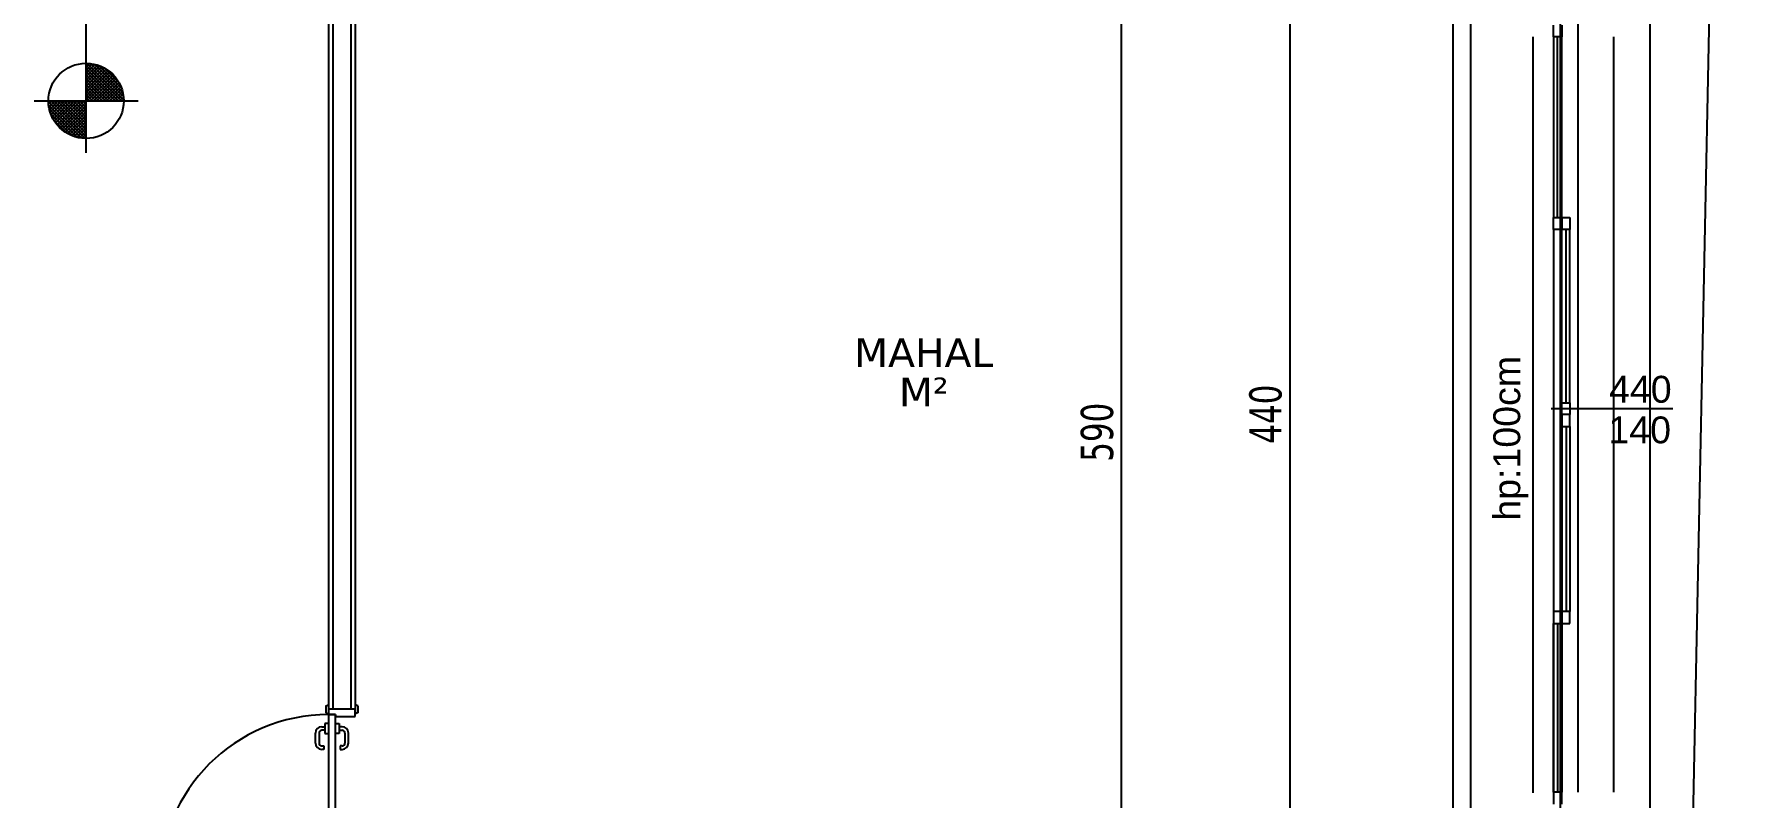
# Model space of a CAD drawing. Header units: millimetres. Extents: x 43168.9 to 43194.6, y -25545.1 to -25543.4.
# Drawn here: x 43175.5675 to 43175.7578, y -25544.0898 to -25544.0045 of the extents above; entities that cross this region are included whole.
import ezdxf
from ezdxf.enums import TextEntityAlignment as Align

# ---------------------------------------------------------------- set-up
doc = ezdxf.new("R2010")
doc.units = ezdxf.units.MM
doc.header["$LTSCALE"] = 200
for name, pattern in [('DASHDOT', [1, 0.5, -0.25, 0, -0.25]), ('DASHDOT2', [0.5, 0.25, -0.125, 0, -0.125]), ('HIDDEN2', [0.1875, 0.125, -0.0625])]:
    doc.linetypes.add(name, pattern=pattern)
for name, color, linetype in [('aks_sgh', 5, 'DASHDOT2'), ('cam_sgh', 1, 'Continuous'), ('dograma_sgh', 43, 'Continuous'), ('duv_sgh', 4, 'Continuous'), ('gor-4_sgh', 17, 'Continuous'), ('izd.tas.alt_sgh', 214, 'HIDDEN2'), ('olcuic_sgh', 183, 'Continuous'), ('poz_sgh', 12, 'Continuous'), ('siva_sgh', 145, 'Continuous'), ('yapi-yaklasma_sgh', 41, 'DASHDOT')]:
    doc.layers.add(name, color=color, linetype=linetype)
doc.styles.add('dim', font='VERDANA.TTF', dxfattribs={"width": 0.7})
doc.styles.add('text1', font='VERDANA.TTF')
doc.styles.add('text2', font='arial.ttf')

msp = doc.modelspace()

# ---------------------------------------------------------------- linework, layer by layer
at = {"color": 0}
for p, q in [((43175.57333, -25544.01776), (43175.57333, -25543.97936)), ((43175.56753, -25544.01196), (43175.57913, -25544.01196))]:
    msp.add_line(p, q, dxfattribs=at)
for p, q in [((43175.57335, -25544.00777), (43175.57333, -25544.00779)), ((43175.5737, -25544.00778), (43175.57333, -25544.00815)), ((43175.57401, -25544.00783), (43175.57333, -25544.00851)), ((43175.57431, -25544.00788), (43175.57333, -25544.00887)), ((43175.57752, -25544.01184), (43175.57344, -25544.00777)), ((43175.57749, -25544.01146), (43175.57383, -25544.0078)), ((43175.5774, -25544.01101), (43175.57426, -25544.00787)), ((43175.57459, -25544.00797), (43175.57333, -25544.00923)), ((43175.57728, -25544.01196), (43175.57333, -25544.00801)), ((43175.57486, -25544.00806), (43175.57333, -25544.00959)), ((43175.5751, -25544.00817), (43175.57333, -25544.00995)), ((43175.57535, -25544.00828), (43175.57333, -25544.01031)), ((43175.57692, -25544.01196), (43175.57333, -25544.00837)), ((43175.57557, -25544.00843), (43175.57333, -25544.01067)), ((43175.57578, -25544.00857), (43175.57333, -25544.01102)), ((43175.57599, -25544.00872), (43175.57333, -25544.01138)), ((43175.57656, -25544.01196), (43175.57333, -25544.00873)), ((43175.57618, -25544.00889), (43175.57333, -25544.01174)), ((43175.5762, -25544.01196), (43175.57333, -25544.00909)), ((43175.57584, -25544.01196), (43175.57333, -25544.00945)), ((43175.57636, -25544.00907), (43175.57347, -25544.01196)), ((43175.57653, -25544.00926), (43175.57383, -25544.01196)), ((43175.57669, -25544.00946), (43175.57418, -25544.01196)), ((43175.57684, -25544.00967), (43175.57454, -25544.01196)), ((43175.57726, -25544.0105), (43175.57477, -25544.00802)), ((43175.57693, -25544.00982), (43175.57547, -25544.00836)), ((43175.57548, -25544.01196), (43175.57333, -25544.00981)), ((43175.57512, -25544.01196), (43175.57333, -25544.01017)), ((43175.57476, -25544.01196), (43175.57333, -25544.01053)), ((43175.57441, -25544.01196), (43175.57333, -25544.01089)), ((43175.57405, -25544.01196), (43175.57333, -25544.01125)), ((43175.57369, -25544.01196), (43175.57333, -25544.01161)), ((43175.57697, -25544.00989), (43175.5749, -25544.01196)), ((43175.57709, -25544.01013), (43175.57526, -25544.01196)), ((43175.5772, -25544.01038), (43175.57562, -25544.01196)), ((43175.57731, -25544.01063), (43175.57598, -25544.01196)), ((43175.57738, -25544.01092), (43175.57634, -25544.01196)), ((43175.57745, -25544.01121), (43175.5767, -25544.01196)), ((43175.57749, -25544.01153), (43175.57706, -25544.01196)), ((43175.56916, -25544.01196), (43175.56913, -25544.01199)), ((43175.57321, -25544.01616), (43175.56913, -25544.01208)), ((43175.56951, -25544.01196), (43175.56915, -25544.01233)), ((43175.57282, -25544.01613), (43175.56916, -25544.01247)), ((43175.56987, -25544.01196), (43175.56919, -25544.01265)), ((43175.57237, -25544.01604), (43175.56923, -25544.0129)), ((43175.57023, -25544.01196), (43175.56925, -25544.01295)), ((43175.57059, -25544.01196), (43175.56933, -25544.01323)), ((43175.57333, -25544.01592), (43175.56938, -25544.01196)), ((43175.57187, -25544.01589), (43175.56939, -25544.01341)), ((43175.57095, -25544.01196), (43175.56942, -25544.01349)), ((43175.57131, -25544.01196), (43175.56954, -25544.01374)), ((43175.57167, -25544.01196), (43175.56965, -25544.01399)), ((43175.57333, -25544.01556), (43175.56974, -25544.01196)), ((43175.57203, -25544.01196), (43175.56979, -25544.0142)), ((43175.57239, -25544.01196), (43175.56993, -25544.01442)), ((43175.57333, -25544.0152), (43175.57009, -25544.01196)), ((43175.57275, -25544.01196), (43175.57009, -25544.01463)), ((43175.57311, -25544.01196), (43175.57026, -25544.01481)), ((43175.57333, -25544.0121), (43175.57043, -25544.015)), ((43175.57333, -25544.01484), (43175.57045, -25544.01196)), ((43175.57333, -25544.01246), (43175.57063, -25544.01516)), ((43175.57333, -25544.01448), (43175.57081, -25544.01196)), ((43175.57333, -25544.01282), (43175.57082, -25544.01533)), ((43175.57333, -25544.01318), (43175.57103, -25544.01547)), ((43175.57333, -25544.01412), (43175.57117, -25544.01196)), ((43175.57333, -25544.01354), (43175.57126, -25544.01561)), ((43175.57333, -25544.01376), (43175.57153, -25544.01196)), ((43175.57333, -25544.0134), (43175.57189, -25544.01196)), ((43175.57333, -25544.01304), (43175.57225, -25544.01196)), ((43175.57333, -25544.01268), (43175.57261, -25544.01196)), ((43175.57333, -25544.01232), (43175.57297, -25544.01196)), ((43175.57752, -25544.01186), (43175.57742, -25544.01196)), ((43175.57118, -25544.01557), (43175.56973, -25544.01411)), ((43175.57333, -25544.0139), (43175.57149, -25544.01573)), ((43175.57333, -25544.01426), (43175.57175, -25544.01584)), ((43175.57333, -25544.01462), (43175.572, -25544.01595)), ((43175.57333, -25544.01498), (43175.57229, -25544.01602)), ((43175.57333, -25544.01534), (43175.57258, -25544.01609)), ((43175.57333, -25544.01569), (43175.57289, -25544.01613)), ((43175.57333, -25544.01605), (43175.57322, -25544.01616))]:
    msp.add_line(p, q)
msp.add_circle((43175.57333, -25544.01196), 0.0042, dxfattribs=at)
at = {"layer": 'aks_sgh'}
for p, q in [((43175.72588, -25543.74092), (43175.72588, -25544.60992)), ((43175.73788, -25543.74092), (43175.73788, -25544.60992))]:
    msp.add_line(p, q, dxfattribs=at)
at = {"layer": 'cam_sgh'}
for p, q in [((43175.73757, -25544.025), (43175.73757, -25544.00482)), ((43175.73855, -25544.04567), (43175.73855, -25544.02633)), ((43175.73855, -25544.04833), (43175.73855, -25544.069)), ((43175.73757, -25544.07033), (43175.73757, -25544.08918))]:
    msp.add_line(p, q, dxfattribs=at)
at = {"layer": 'dograma_sgh'}
for p, q in [((43175.73715, -25544.00482), (43175.73715, -25544.00349)), ((43175.73806, -25544.00349), (43175.73806, -25544.00482)), ((43175.73806, -25544.00482), (43175.73715, -25544.00482)), ((43175.73715, -25544.02633), (43175.73715, -25544.025)), ((43175.73715, -25544.025), (43175.73806, -25544.025)), ((43175.73806, -25544.025), (43175.73806, -25544.02633)), ((43175.73806, -25544.02633), (43175.73806, -25544.025)), ((43175.73806, -25544.025), (43175.73897, -25544.025)), ((43175.73897, -25544.025), (43175.73897, -25544.02633)), ((43175.73806, -25544.02633), (43175.73715, -25544.02633)), ((43175.73897, -25544.02633), (43175.73806, -25544.02633)), ((43175.73806, -25544.047), (43175.73806, -25544.04567)), ((43175.73806, -25544.04567), (43175.73897, -25544.04567)), ((43175.73897, -25544.04567), (43175.73897, -25544.047)), ((43175.73806, -25544.047), (43175.73806, -25544.04833)), ((43175.73897, -25544.047), (43175.73806, -25544.047)), ((43175.73897, -25544.047), (43175.73806, -25544.047)), ((43175.73897, -25544.04833), (43175.73897, -25544.047)), ((43175.73806, -25544.04833), (43175.73897, -25544.04833)), ((43175.73715, -25544.069), (43175.73715, -25544.07033)), ((43175.73806, -25544.069), (43175.73715, -25544.069)), ((43175.73715, -25544.07033), (43175.73806, -25544.07033)), ((43175.73806, -25544.07033), (43175.73806, -25544.069)), ((43175.73806, -25544.069), (43175.73806, -25544.07033)), ((43175.73897, -25544.069), (43175.73806, -25544.069)), ((43175.73806, -25544.07033), (43175.73897, -25544.07033)), ((43175.73897, -25544.07033), (43175.73897, -25544.069)), ((43175.60008, -25544.07952), (43175.60038, -25544.07942)), ((43175.60008, -25544.07952), (43175.60008, -25544.08032)), ((43175.60038, -25544.07942), (43175.60038, -25544.08042)), ((43175.60338, -25544.07992), (43175.60038, -25544.07992)), ((43175.60038, -25544.07992), (43175.60038, -25544.08052)), ((43175.60368, -25544.07952), (43175.60338, -25544.07942)), ((43175.60338, -25544.07942), (43175.60338, -25544.08042)), ((43175.60338, -25544.08072), (43175.60338, -25544.07992)), ((43175.60368, -25544.07952), (43175.60368, -25544.08032)), ((43175.59964, -25544.08187), (43175.59998, -25544.08187)), ((43175.60038, -25544.08152), (43175.59998, -25544.08152)), ((43175.59998, -25544.08152), (43175.59998, -25544.08262)), ((43175.60008, -25544.08032), (43175.60038, -25544.08042)), ((43175.60118, -25544.08052), (43175.60038, -25544.08052)), ((43175.60038, -25544.08052), (43175.60038, -25544.09932)), ((43175.60038, -25544.08052), (43175.60068, -25544.08052)), ((43175.60068, -25544.08052), (43175.60118, -25544.08052)), ((43175.60118, -25544.09932), (43175.60118, -25544.08052)), ((43175.60118, -25544.08052), (43175.60118, -25544.08072)), ((43175.60118, -25544.08072), (43175.60338, -25544.08072)), ((43175.60118, -25544.08152), (43175.60158, -25544.08152)), ((43175.60158, -25544.08152), (43175.60158, -25544.08262)), ((43175.60192, -25544.08187), (43175.60158, -25544.08187)), ((43175.60368, -25544.08032), (43175.60338, -25544.08042)), ((43175.59894, -25544.08371), (43175.59894, -25544.08257)), ((43175.59934, -25544.08257), (43175.59934, -25544.08371)), ((43175.59998, -25544.08227), (43175.59964, -25544.08227)), ((43175.59964, -25544.08401), (43175.59988, -25544.08401)), ((43175.59988, -25544.08401), (43175.59988, -25544.08441)), ((43175.59998, -25544.08262), (43175.60038, -25544.08262)), ((43175.60158, -25544.08262), (43175.60118, -25544.08262)), ((43175.60158, -25544.08227), (43175.60192, -25544.08227)), ((43175.60192, -25544.08401), (43175.60168, -25544.08401)), ((43175.60168, -25544.08401), (43175.60168, -25544.08441)), ((43175.60222, -25544.08257), (43175.60222, -25544.08371)), ((43175.60262, -25544.08371), (43175.60262, -25544.08257)), ((43175.59988, -25544.08441), (43175.59964, -25544.08441)), ((43175.60168, -25544.08441), (43175.60192, -25544.08441)), ((43175.73715, -25544.08918), (43175.73715, -25544.09051)), ((43175.73806, -25544.08918), (43175.73715, -25544.08918)), ((43175.73806, -25544.09051), (43175.73806, -25544.08918))]:
    msp.add_line(p, q, dxfattribs=at)
at = {"layer": 'dograma_sgh', "color": 145}
msp.add_arc((43175.60038, -25544.09932), 0.0188, 90, 180, dxfattribs=at)
at = {"layer": 'dograma_sgh'}
for centre, radius, start, end in [((43175.59964, -25544.08257), 0.0007, 90, 180), ((43175.60192, -25544.08257), 0.0007, 360, 90), ((43175.59964, -25544.08371), 0.0007, 180, 270), ((43175.59964, -25544.08257), 0.0003, 90, 180), ((43175.59964, -25544.08371), 0.0003, 180, 270), ((43175.60192, -25544.08257), 0.0003, 360, 90), ((43175.60192, -25544.08371), 0.0003, 270, 360), ((43175.60192, -25544.08371), 0.0007, 270, 360)]:
    msp.add_arc(centre, radius, start, end, dxfattribs=at)
at = {"layer": 'duv_sgh'}
for p, q in [((43175.60088, -25543.97992), (43175.60088, -25544.07992)), ((43175.60288, -25543.98992), (43175.60288, -25544.07992)), ((43175.60338, -25544.07992), (43175.60038, -25544.07992))]:
    msp.add_line(p, q, dxfattribs=at)
at = {"layer": 'gor-4_sgh'}
for p, q in [((43175.74788, -25543.85792), (43175.74788, -25544.47292)), ((43175.73988, -25544.047), (43175.73988, -25544.00335)), ((43175.73488, -25544.08924), (43175.73488, -25544.00482)), ((43175.73715, -25544.00482), (43175.73715, -25544.025)), ((43175.73806, -25544.025), (43175.73806, -25544.00482)), ((43175.74388, -25544.08918), (43175.74388, -25544.00482)), ((43175.73715, -25544.02633), (43175.73715, -25544.09051)), ((43175.73806, -25544.04567), (43175.73806, -25544.02633)), ((43175.73897, -25544.04567), (43175.73897, -25544.02633)), ((43175.73988, -25544.08918), (43175.73988, -25544.047)), ((43175.73806, -25544.04833), (43175.73806, -25544.069)), ((43175.73897, -25544.04833), (43175.73897, -25544.069)), ((43175.73715, -25544.08918), (43175.73715, -25544.07033)), ((43175.73806, -25544.07033), (43175.73806, -25544.08918))]:
    msp.add_line(p, q, dxfattribs=at)
at = {"layer": 'izd.tas.alt_sgh'}
msp.add_line((43175.72788, -25543.83792), (43175.72788, -25544.46492), dxfattribs=at)
at = {"layer": 'olcuic_sgh'}
for p, q in [((43175.68888, -25543.98967), (43175.68888, -25544.10817)), ((43175.70769, -25544.00275), (43175.70769, -25544.09125))]:
    msp.add_line(p, q, dxfattribs=at)
at = {"layer": 'poz_sgh'}
msp.add_line((43175.73687, -25544.04633), (43175.75045, -25544.04633), dxfattribs=at)
at = {"layer": 'siva_sgh'}
for p, q in [((43175.60038, -25543.97992), (43175.60038, -25544.07992)), ((43175.60338, -25543.99042), (43175.60338, -25544.07992))]:
    msp.add_line(p, q, dxfattribs=at)
at = {"layer": 'yapi-yaklasma_sgh'}
msp.add_line((43175.75783, -25543.83951), (43175.75257, -25544.0972), dxfattribs=at)
msp.add_line((43175.75783, -25543.83951), (43175.75257, -25544.0972), dxfattribs=at)

# ---------------------------------------------------------------- texts
at = {"color": 7, "style": 'text1'}
for tag, text, p in [('MAHAL', '', (43175.66684, -25544.04007)), ('M²', 'm²', (43175.66684, -25544.04445))]:
    msp.add_attdef(tag, text=text, height=0.0032, dxfattribs=at).set_placement(p, align=Align.MIDDLE)
at = {"layer": 'olcuic_sgh', "color": 2, "style": 'dim', "width": 0.7}
for s, p in [('440', (43175.70677, -25544.05025)), ('590', (43175.68797, -25544.05227))]:
    msp.add_text(s, height=0.0036, rotation=90, dxfattribs=at).set_placement(p)
at = {"layer": 'poz_sgh', "style": 'text2'}
msp.add_text('hp:100cm', height=0.003, rotation=90, dxfattribs=at).set_placement((43175.73342, -25544.04965), align=Align.CENTER)
for s, p in [('440', (43175.74683, -25544.04567)), ('140', (43175.74676, -25544.05021))]:
    msp.add_text(s, height=0.003, dxfattribs=at).set_placement(p, align=Align.CENTER)

doc.saveas('drawing.dxf')
